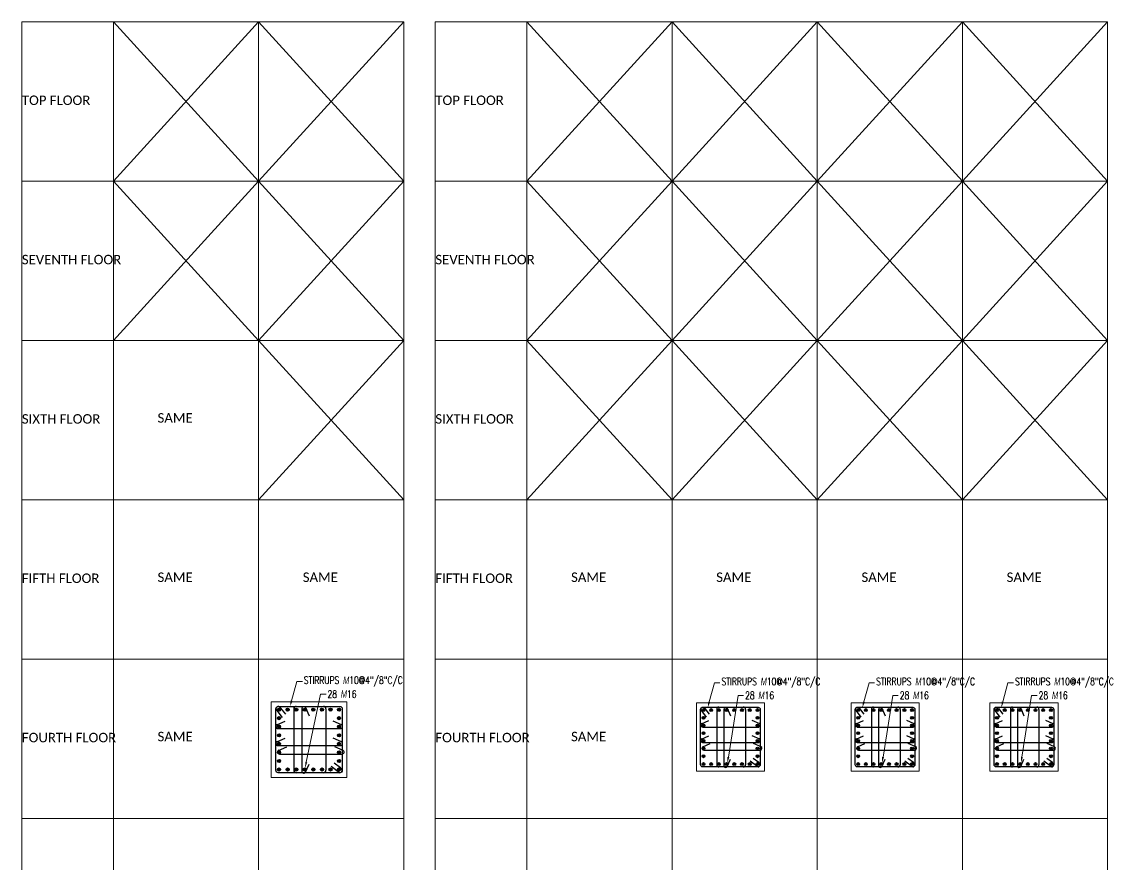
# Model space of a CAD drawing. Header units: inches. Extents: x 0 to 162649, y -36601 to -26324.
# Drawn here: x 144253.5 to 144599.2, y -29340 to -29073 of the extents above; entities that cross this region are included whole.
import ezdxf
from ezdxf import colors
from ezdxf.entities.mleader import LeaderData, LeaderLine
from ezdxf.math import Vec2, Vec3

# ---------------------------------------------------------------- set-up
doc = ezdxf.new("R2010")
doc.units = ezdxf.units.IN
doc.header["$MEASUREMENT"] = 0
for name, color, linetype, lineweight in [('Column', 211, 'Continuous', 9), ('dimention', 1, 'Continuous', 13), ('Line', 31, 'Continuous', 5), ('OL_AR_Text', 140, 'Continuous', 5), ('Rein', 3, 'Continuous', 30), ('Stirrups', 191, 'Continuous', 25), ('TEXT', 7, 'Continuous', 9)]:
    doc.layers.add(name, color=color, linetype=linetype, lineweight=lineweight)
doc.styles.add('1-8 Annotative Text', font='calibri.ttf', dxfattribs={"height": 0.125})
doc.styles.add('DIM', font='simplex.shx', dxfattribs={"width": 0.75})

msp = doc.modelspace()

# ---------------------------------------------------------------- hatches: boundary and pattern name
at = {"layer": 'Rein'}
h = msp.add_hatch(color=256, dxfattribs=at)
h.dxf.hatch_style = 1
h.paths.add_polyline_path([(144335.47, -29291, 1), (144334.47, -29291, 1)])
h = msp.add_hatch(color=256, dxfattribs=at)
h.dxf.hatch_style = 1
h.paths.add_polyline_path([(144338.18, -29291, 1), (144337.18, -29291, 1)])
h = msp.add_hatch(color=256, dxfattribs=at)
h.dxf.hatch_style = 1
h.paths.add_polyline_path([(144340.9, -29291, 1), (144339.9, -29291, 1)])
h = msp.add_hatch(color=256, dxfattribs=at)
h.dxf.hatch_style = 1
h.paths.add_polyline_path([(144343.61, -29291, 1), (144342.61, -29291, 1)])
h = msp.add_hatch(color=256, dxfattribs=at)
h.dxf.hatch_style = 1
h.paths.add_polyline_path([(144346.32, -29291, 1), (144345.32, -29291, 1)])
h = msp.add_hatch(color=256, dxfattribs=at)
h.dxf.hatch_style = 1
h.paths.add_polyline_path([(144349.04, -29291, 1), (144348.04, -29291, 1)])
h = msp.add_hatch(color=256, dxfattribs=at)
h.dxf.hatch_style = 1
h.paths.add_polyline_path([(144351.75, -29291, 1), (144350.75, -29291, 1)])
h = msp.add_hatch(color=256, dxfattribs=at)
h.dxf.hatch_style = 1
h.paths.add_polyline_path([(144354.47, -29291, 1), (144353.47, -29291, 1)])
h = msp.add_hatch(color=256, dxfattribs=at)
h.dxf.hatch_style = 1
h.paths.add_polyline_path([(144469.87, -29291.15, 1), (144468.97, -29291.15, 1)])
h = msp.add_hatch(color=256, dxfattribs=at)
h.dxf.hatch_style = 1
h.paths.add_polyline_path([(144472.31, -29291.15, 1), (144471.41, -29291.15, 1)])
h = msp.add_hatch(color=256, dxfattribs=at)
h.dxf.hatch_style = 1
h.paths.add_polyline_path([(144474.75, -29291.15, 1), (144473.85, -29291.15, 1)])
h = msp.add_hatch(color=256, dxfattribs=at)
h.dxf.hatch_style = 1
h.paths.add_polyline_path([(144477.2, -29291.15, 1), (144476.3, -29291.15, 1)])
h = msp.add_hatch(color=256, dxfattribs=at)
h.dxf.hatch_style = 1
h.paths.add_polyline_path([(144479.64, -29291.15, 1), (144478.74, -29291.15, 1)])
h = msp.add_hatch(color=256, dxfattribs=at)
h.dxf.hatch_style = 1
h.paths.add_polyline_path([(144482.08, -29291.15, 1), (144481.18, -29291.15, 1)])
h = msp.add_hatch(color=256, dxfattribs=at)
h.dxf.hatch_style = 1
h.paths.add_polyline_path([(144484.52, -29291.15, 1), (144483.62, -29291.15, 1)])
h = msp.add_hatch(color=256, dxfattribs=at)
h.dxf.hatch_style = 1
h.paths.add_polyline_path([(144486.97, -29291.15, 1), (144486.07, -29291.15, 1)])
h = msp.add_hatch(color=256, dxfattribs=at)
h.dxf.hatch_style = 1
h.paths.add_polyline_path([(144518.87, -29291.15, 1), (144517.97, -29291.15, 1)])
h = msp.add_hatch(color=256, dxfattribs=at)
h.dxf.hatch_style = 1
h.paths.add_polyline_path([(144521.31, -29291.15, 1), (144520.41, -29291.15, 1)])
h = msp.add_hatch(color=256, dxfattribs=at)
h.dxf.hatch_style = 1
h.paths.add_polyline_path([(144523.75, -29291.15, 1), (144522.85, -29291.15, 1)])
h = msp.add_hatch(color=256, dxfattribs=at)
h.dxf.hatch_style = 1
h.paths.add_polyline_path([(144526.2, -29291.15, 1), (144525.3, -29291.15, 1)])
h = msp.add_hatch(color=256, dxfattribs=at)
h.dxf.hatch_style = 1
h.paths.add_polyline_path([(144528.64, -29291.15, 1), (144527.74, -29291.15, 1)])
h = msp.add_hatch(color=256, dxfattribs=at)
h.dxf.hatch_style = 1
h.paths.add_polyline_path([(144531.08, -29291.15, 1), (144530.18, -29291.15, 1)])
h = msp.add_hatch(color=256, dxfattribs=at)
h.dxf.hatch_style = 1
h.paths.add_polyline_path([(144533.52, -29291.15, 1), (144532.62, -29291.15, 1)])
h = msp.add_hatch(color=256, dxfattribs=at)
h.dxf.hatch_style = 1
h.paths.add_polyline_path([(144535.97, -29291.15, 1), (144535.07, -29291.15, 1)])
h = msp.add_hatch(color=256, dxfattribs=at)
h.dxf.hatch_style = 1
h.paths.add_polyline_path([(144562.87, -29291.15, 1), (144561.97, -29291.15, 1)])
h = msp.add_hatch(color=256, dxfattribs=at)
h.dxf.hatch_style = 1
h.paths.add_polyline_path([(144565.31, -29291.15, 1), (144564.41, -29291.15, 1)])
h = msp.add_hatch(color=256, dxfattribs=at)
h.dxf.hatch_style = 1
h.paths.add_polyline_path([(144567.75, -29291.15, 1), (144566.85, -29291.15, 1)])
h = msp.add_hatch(color=256, dxfattribs=at)
h.dxf.hatch_style = 1
h.paths.add_polyline_path([(144570.2, -29291.15, 1), (144569.3, -29291.15, 1)])
h = msp.add_hatch(color=256, dxfattribs=at)
h.dxf.hatch_style = 1
h.paths.add_polyline_path([(144572.64, -29291.15, 1), (144571.74, -29291.15, 1)])
h = msp.add_hatch(color=256, dxfattribs=at)
h.dxf.hatch_style = 1
h.paths.add_polyline_path([(144575.08, -29291.15, 1), (144574.18, -29291.15, 1)])
h = msp.add_hatch(color=256, dxfattribs=at)
h.dxf.hatch_style = 1
h.paths.add_polyline_path([(144577.52, -29291.15, 1), (144576.62, -29291.15, 1)])
h = msp.add_hatch(color=256, dxfattribs=at)
h.dxf.hatch_style = 1
h.paths.add_polyline_path([(144579.97, -29291.15, 1), (144579.07, -29291.15, 1)])
h = msp.add_hatch(color=256, dxfattribs=at)
h.dxf.hatch_style = 1
h.paths.add_polyline_path([(144335.47, -29293.71, 1), (144334.47, -29293.71, 1)])
h = msp.add_hatch(color=256, dxfattribs=at)
h.dxf.hatch_style = 1
h.paths.add_polyline_path([(144335.47, -29296.43, 1), (144334.47, -29296.43, 1)])
h = msp.add_hatch(color=256, dxfattribs=at)
h.dxf.hatch_style = 1
h.paths.add_polyline_path([(144354.47, -29293.71, 1), (144353.47, -29293.71, 1)])
h = msp.add_hatch(color=256, dxfattribs=at)
h.dxf.hatch_style = 1
h.paths.add_polyline_path([(144354.47, -29296.43, 1), (144353.47, -29296.43, 1)])
h = msp.add_hatch(color=256, dxfattribs=at)
h.dxf.hatch_style = 1
h.paths.add_polyline_path([(144469.87, -29293.59, 1), (144468.97, -29293.59, 1)])
h = msp.add_hatch(color=256, dxfattribs=at)
h.dxf.hatch_style = 1
h.paths.add_polyline_path([(144469.87, -29296.03, 1), (144468.97, -29296.03, 1)])
h = msp.add_hatch(color=256, dxfattribs=at)
h.dxf.hatch_style = 1
h.paths.add_polyline_path([(144486.97, -29293.59, 1), (144486.07, -29293.59, 1)])
h = msp.add_hatch(color=256, dxfattribs=at)
h.dxf.hatch_style = 1
h.paths.add_polyline_path([(144486.97, -29296.03, 1), (144486.07, -29296.03, 1)])
h = msp.add_hatch(color=256, dxfattribs=at)
h.dxf.hatch_style = 1
h.paths.add_polyline_path([(144518.87, -29293.59, 1), (144517.97, -29293.59, 1)])
h = msp.add_hatch(color=256, dxfattribs=at)
h.dxf.hatch_style = 1
h.paths.add_polyline_path([(144518.87, -29296.03, 1), (144517.97, -29296.03, 1)])
h = msp.add_hatch(color=256, dxfattribs=at)
h.dxf.hatch_style = 1
h.paths.add_polyline_path([(144535.97, -29293.59, 1), (144535.07, -29293.59, 1)])
h = msp.add_hatch(color=256, dxfattribs=at)
h.dxf.hatch_style = 1
h.paths.add_polyline_path([(144535.97, -29296.03, 1), (144535.07, -29296.03, 1)])
h = msp.add_hatch(color=256, dxfattribs=at)
h.dxf.hatch_style = 1
h.paths.add_polyline_path([(144562.87, -29293.59, 1), (144561.97, -29293.59, 1)])
h = msp.add_hatch(color=256, dxfattribs=at)
h.dxf.hatch_style = 1
h.paths.add_polyline_path([(144562.87, -29296.03, 1), (144561.97, -29296.03, 1)])
h = msp.add_hatch(color=256, dxfattribs=at)
h.dxf.hatch_style = 1
h.paths.add_polyline_path([(144579.97, -29293.59, 1), (144579.07, -29293.59, 1)])
h = msp.add_hatch(color=256, dxfattribs=at)
h.dxf.hatch_style = 1
h.paths.add_polyline_path([(144579.97, -29296.03, 1), (144579.07, -29296.03, 1)])
h = msp.add_hatch(color=256, dxfattribs=at)
h.dxf.hatch_style = 1
h.paths.add_polyline_path([(144335.47, -29299.14, 1), (144334.47, -29299.14, 1)])
h = msp.add_hatch(color=256, dxfattribs=at)
h.dxf.hatch_style = 1
h.paths.add_polyline_path([(144354.47, -29299.14, 1), (144353.47, -29299.14, 1)])
h = msp.add_hatch(color=256, dxfattribs=at)
h.dxf.hatch_style = 1
h.paths.add_polyline_path([(144469.87, -29298.48, 1), (144468.97, -29298.48, 1)])
h = msp.add_hatch(color=256, dxfattribs=at)
h.dxf.hatch_style = 1
h.paths.add_polyline_path([(144486.97, -29298.48, 1), (144486.07, -29298.48, 1)])
h = msp.add_hatch(color=256, dxfattribs=at)
h.dxf.hatch_style = 1
h.paths.add_polyline_path([(144518.87, -29298.48, 1), (144517.97, -29298.48, 1)])
h = msp.add_hatch(color=256, dxfattribs=at)
h.dxf.hatch_style = 1
h.paths.add_polyline_path([(144535.97, -29298.48, 1), (144535.07, -29298.48, 1)])
h = msp.add_hatch(color=256, dxfattribs=at)
h.dxf.hatch_style = 1
h.paths.add_polyline_path([(144562.87, -29298.48, 1), (144561.97, -29298.48, 1)])
h = msp.add_hatch(color=256, dxfattribs=at)
h.dxf.hatch_style = 1
h.paths.add_polyline_path([(144579.97, -29298.48, 1), (144579.07, -29298.48, 1)])
h = msp.add_hatch(color=256, dxfattribs=at)
h.dxf.hatch_style = 1
h.paths.add_polyline_path([(144335.47, -29301.86, 1), (144334.47, -29301.86, 1)])
h = msp.add_hatch(color=256, dxfattribs=at)
h.dxf.hatch_style = 1
h.paths.add_polyline_path([(144354.47, -29301.86, 1), (144353.47, -29301.86, 1)])
h = msp.add_hatch(color=256, dxfattribs=at)
h.dxf.hatch_style = 1
h.paths.add_polyline_path([(144469.87, -29300.92, 1), (144468.97, -29300.92, 1)])
h = msp.add_hatch(color=256, dxfattribs=at)
h.dxf.hatch_style = 1
h.paths.add_polyline_path([(144469.87, -29303.36, 1), (144468.97, -29303.36, 1)])
h = msp.add_hatch(color=256, dxfattribs=at)
h.dxf.hatch_style = 1
h.paths.add_polyline_path([(144486.97, -29300.92, 1), (144486.07, -29300.92, 1)])
h = msp.add_hatch(color=256, dxfattribs=at)
h.dxf.hatch_style = 1
h.paths.add_polyline_path([(144486.97, -29303.36, 1), (144486.07, -29303.36, 1)])
h = msp.add_hatch(color=256, dxfattribs=at)
h.dxf.hatch_style = 1
h.paths.add_polyline_path([(144518.87, -29300.92, 1), (144517.97, -29300.92, 1)])
h = msp.add_hatch(color=256, dxfattribs=at)
h.dxf.hatch_style = 1
h.paths.add_polyline_path([(144518.87, -29303.36, 1), (144517.97, -29303.36, 1)])
h = msp.add_hatch(color=256, dxfattribs=at)
h.dxf.hatch_style = 1
h.paths.add_polyline_path([(144535.97, -29300.92, 1), (144535.07, -29300.92, 1)])
h = msp.add_hatch(color=256, dxfattribs=at)
h.dxf.hatch_style = 1
h.paths.add_polyline_path([(144535.97, -29303.36, 1), (144535.07, -29303.36, 1)])
h = msp.add_hatch(color=256, dxfattribs=at)
h.dxf.hatch_style = 1
h.paths.add_polyline_path([(144562.87, -29300.92, 1), (144561.97, -29300.92, 1)])
h = msp.add_hatch(color=256, dxfattribs=at)
h.dxf.hatch_style = 1
h.paths.add_polyline_path([(144562.87, -29303.36, 1), (144561.97, -29303.36, 1)])
h = msp.add_hatch(color=256, dxfattribs=at)
h.dxf.hatch_style = 1
h.paths.add_polyline_path([(144579.97, -29300.92, 1), (144579.07, -29300.92, 1)])
h = msp.add_hatch(color=256, dxfattribs=at)
h.dxf.hatch_style = 1
h.paths.add_polyline_path([(144579.97, -29303.36, 1), (144579.07, -29303.36, 1)])
h = msp.add_hatch(color=256, dxfattribs=at)
h.dxf.hatch_style = 1
h.paths.add_polyline_path([(144335.47, -29304.57, 1), (144334.47, -29304.57, 1)])
h = msp.add_hatch(color=256, dxfattribs=at)
h.dxf.hatch_style = 1
h.paths.add_polyline_path([(144354.47, -29304.57, 1), (144353.47, -29304.57, 1)])
h = msp.add_hatch(color=256, dxfattribs=at)
h.dxf.hatch_style = 1
h.paths.add_polyline_path([(144469.87, -29305.81, 1), (144468.97, -29305.81, 1)])
h = msp.add_hatch(color=256, dxfattribs=at)
h.dxf.hatch_style = 1
h.paths.add_polyline_path([(144486.97, -29305.81, 1), (144486.07, -29305.81, 1)])
h = msp.add_hatch(color=256, dxfattribs=at)
h.dxf.hatch_style = 1
h.paths.add_polyline_path([(144518.87, -29305.81, 1), (144517.97, -29305.81, 1)])
h = msp.add_hatch(color=256, dxfattribs=at)
h.dxf.hatch_style = 1
h.paths.add_polyline_path([(144535.97, -29305.81, 1), (144535.07, -29305.81, 1)])
h = msp.add_hatch(color=256, dxfattribs=at)
h.dxf.hatch_style = 1
h.paths.add_polyline_path([(144562.87, -29305.81, 1), (144561.97, -29305.81, 1)])
h = msp.add_hatch(color=256, dxfattribs=at)
h.dxf.hatch_style = 1
h.paths.add_polyline_path([(144579.97, -29305.81, 1), (144579.07, -29305.81, 1)])
h = msp.add_hatch(color=256, dxfattribs=at)
h.dxf.hatch_style = 1
h.paths.add_polyline_path([(144335.47, -29307.28, 1), (144334.47, -29307.28, 1)])
h = msp.add_hatch(color=256, dxfattribs=at)
h.dxf.hatch_style = 1
h.paths.add_polyline_path([(144335.47, -29310, 1), (144334.47, -29310, 1)])
h = msp.add_hatch(color=256, dxfattribs=at)
h.dxf.hatch_style = 1
h.paths.add_polyline_path([(144338.18, -29310, 1), (144337.18, -29310, 1)])
h = msp.add_hatch(color=256, dxfattribs=at)
h.dxf.hatch_style = 1
h.paths.add_polyline_path([(144340.9, -29310, 1), (144339.9, -29310, 1)])
h = msp.add_hatch(color=256, dxfattribs=at)
h.dxf.hatch_style = 1
h.paths.add_polyline_path([(144343.61, -29310, 1), (144342.61, -29310, 1)])
h = msp.add_hatch(color=256, dxfattribs=at)
h.dxf.hatch_style = 1
h.paths.add_polyline_path([(144346.32, -29310, 1), (144345.32, -29310, 1)])
h = msp.add_hatch(color=256, dxfattribs=at)
h.dxf.hatch_style = 1
h.paths.add_polyline_path([(144349.04, -29310, 1), (144348.04, -29310, 1)])
h = msp.add_hatch(color=256, dxfattribs=at)
h.dxf.hatch_style = 1
h.paths.add_polyline_path([(144351.75, -29310, 1), (144350.75, -29310, 1)])
h = msp.add_hatch(color=256, dxfattribs=at)
h.dxf.hatch_style = 1
h.paths.add_polyline_path([(144354.47, -29307.28, 1), (144353.47, -29307.28, 1)])
h = msp.add_hatch(color=256, dxfattribs=at)
h.dxf.hatch_style = 1
h.paths.add_polyline_path([(144354.47, -29310, 1), (144353.47, -29310, 1)])
h = msp.add_hatch(color=256, dxfattribs=at)
h.dxf.hatch_style = 1
h.paths.add_polyline_path([(144469.87, -29308.25, 1), (144468.97, -29308.25, 1)])
h = msp.add_hatch(color=256, dxfattribs=at)
h.dxf.hatch_style = 1
h.paths.add_polyline_path([(144472.31, -29308.25, 1), (144471.41, -29308.25, 1)])
h = msp.add_hatch(color=256, dxfattribs=at)
h.dxf.hatch_style = 1
h.paths.add_polyline_path([(144474.75, -29308.25, 1), (144473.85, -29308.25, 1)])
h = msp.add_hatch(color=256, dxfattribs=at)
h.dxf.hatch_style = 1
h.paths.add_polyline_path([(144477.2, -29308.25, 1), (144476.3, -29308.25, 1)])
h = msp.add_hatch(color=256, dxfattribs=at)
h.dxf.hatch_style = 1
h.paths.add_polyline_path([(144479.64, -29308.25, 1), (144478.74, -29308.25, 1)])
h = msp.add_hatch(color=256, dxfattribs=at)
h.dxf.hatch_style = 1
h.paths.add_polyline_path([(144482.08, -29308.25, 1), (144481.18, -29308.25, 1)])
h = msp.add_hatch(color=256, dxfattribs=at)
h.dxf.hatch_style = 1
h.paths.add_polyline_path([(144484.52, -29308.25, 1), (144483.62, -29308.25, 1)])
h = msp.add_hatch(color=256, dxfattribs=at)
h.dxf.hatch_style = 1
h.paths.add_polyline_path([(144486.97, -29308.25, 1), (144486.07, -29308.25, 1)])
h = msp.add_hatch(color=256, dxfattribs=at)
h.dxf.hatch_style = 1
h.paths.add_polyline_path([(144518.87, -29308.25, 1), (144517.97, -29308.25, 1)])
h = msp.add_hatch(color=256, dxfattribs=at)
h.dxf.hatch_style = 1
h.paths.add_polyline_path([(144521.31, -29308.25, 1), (144520.41, -29308.25, 1)])
h = msp.add_hatch(color=256, dxfattribs=at)
h.dxf.hatch_style = 1
h.paths.add_polyline_path([(144523.75, -29308.25, 1), (144522.85, -29308.25, 1)])
h = msp.add_hatch(color=256, dxfattribs=at)
h.dxf.hatch_style = 1
h.paths.add_polyline_path([(144526.2, -29308.25, 1), (144525.3, -29308.25, 1)])
h = msp.add_hatch(color=256, dxfattribs=at)
h.dxf.hatch_style = 1
h.paths.add_polyline_path([(144528.64, -29308.25, 1), (144527.74, -29308.25, 1)])
h = msp.add_hatch(color=256, dxfattribs=at)
h.dxf.hatch_style = 1
h.paths.add_polyline_path([(144531.08, -29308.25, 1), (144530.18, -29308.25, 1)])
h = msp.add_hatch(color=256, dxfattribs=at)
h.dxf.hatch_style = 1
h.paths.add_polyline_path([(144533.52, -29308.25, 1), (144532.62, -29308.25, 1)])
h = msp.add_hatch(color=256, dxfattribs=at)
h.dxf.hatch_style = 1
h.paths.add_polyline_path([(144535.97, -29308.25, 1), (144535.07, -29308.25, 1)])
h = msp.add_hatch(color=256, dxfattribs=at)
h.dxf.hatch_style = 1
h.paths.add_polyline_path([(144562.87, -29308.25, 1), (144561.97, -29308.25, 1)])
h = msp.add_hatch(color=256, dxfattribs=at)
h.dxf.hatch_style = 1
h.paths.add_polyline_path([(144565.31, -29308.25, 1), (144564.41, -29308.25, 1)])
h = msp.add_hatch(color=256, dxfattribs=at)
h.dxf.hatch_style = 1
h.paths.add_polyline_path([(144567.75, -29308.25, 1), (144566.85, -29308.25, 1)])
h = msp.add_hatch(color=256, dxfattribs=at)
h.dxf.hatch_style = 1
h.paths.add_polyline_path([(144570.2, -29308.25, 1), (144569.3, -29308.25, 1)])
h = msp.add_hatch(color=256, dxfattribs=at)
h.dxf.hatch_style = 1
h.paths.add_polyline_path([(144572.64, -29308.25, 1), (144571.74, -29308.25, 1)])
h = msp.add_hatch(color=256, dxfattribs=at)
h.dxf.hatch_style = 1
h.paths.add_polyline_path([(144575.08, -29308.25, 1), (144574.18, -29308.25, 1)])
h = msp.add_hatch(color=256, dxfattribs=at)
h.dxf.hatch_style = 1
h.paths.add_polyline_path([(144577.52, -29308.25, 1), (144576.62, -29308.25, 1)])
h = msp.add_hatch(color=256, dxfattribs=at)
h.dxf.hatch_style = 1
h.paths.add_polyline_path([(144579.97, -29308.25, 1), (144579.07, -29308.25, 1)])

# ---------------------------------------------------------------- linework, layer by layer
at = {"layer": 'Column'}
for p, q in [((144340.43, -29290), (144340.68, -29290)), ((144474.33, -29290.25), (144474.56, -29290.25)), ((144523.33, -29290.25), (144523.56, -29290.25)), ((144567.33, -29290.25), (144567.56, -29290.25))]:
    msp.add_line(p, q, dxfattribs=at)
for points in [[(144332.47, -29288.5), (144356.47, -29288.5), (144356.47, -29312.5), (144332.47, -29312.5)], [(144467.17, -29288.9), (144488.77, -29288.9), (144488.77, -29310.5), (144467.17, -29310.5)], [(144516.17, -29288.9), (144537.77, -29288.9), (144537.77, -29310.5), (144516.17, -29310.5)], [(144560.17, -29288.9), (144581.77, -29288.9), (144581.77, -29310.5), (144560.17, -29310.5)]]:
    msp.add_lwpolyline(points, close=True, dxfattribs=at)
at = {"layer": 'dimention'}
for p, q in [((144282.47, -29123.5), (144328.47, -29073)), ((144282.47, -29073), (144328.47, -29123.5)), ((144328.47, -29123.5), (144374.47, -29073)), ((144328.47, -29073), (144374.47, -29123.5)), ((144413.47, -29123.5), (144459.47, -29073)), ((144413.47, -29073), (144459.47, -29123.5)), ((144459.47, -29123.5), (144505.47, -29073)), ((144459.47, -29073), (144505.47, -29123.5)), ((144505.47, -29123.5), (144551.47, -29073)), ((144505.47, -29073), (144551.47, -29123.5)), ((144551.47, -29123.5), (144597.47, -29073)), ((144551.47, -29073), (144597.47, -29123.5)), ((144282.47, -29174), (144328.47, -29123.5)), ((144282.47, -29123.5), (144328.47, -29174)), ((144328.47, -29174), (144374.47, -29123.5)), ((144328.47, -29123.5), (144374.47, -29174)), ((144413.47, -29174), (144459.47, -29123.5)), ((144413.47, -29123.5), (144459.47, -29174)), ((144459.47, -29174), (144505.47, -29123.5)), ((144459.47, -29123.5), (144505.47, -29174)), ((144505.47, -29174), (144551.47, -29123.5)), ((144505.47, -29123.5), (144551.47, -29174)), ((144551.47, -29174), (144597.47, -29123.5)), ((144551.47, -29123.5), (144597.47, -29174)), ((144328.47, -29224.5), (144374.47, -29174)), ((144328.47, -29174), (144374.47, -29224.5)), ((144413.47, -29224.5), (144459.47, -29174)), ((144413.47, -29174), (144459.47, -29224.5)), ((144459.47, -29224.5), (144505.47, -29174)), ((144459.47, -29174), (144505.47, -29224.5)), ((144505.47, -29224.5), (144551.47, -29174)), ((144505.47, -29174), (144551.47, -29224.5)), ((144551.47, -29224.5), (144597.47, -29174)), ((144551.47, -29174), (144597.47, -29224.5))]:
    msp.add_line(p, q, dxfattribs=at)
at = {"layer": 'Line'}
for p, q in [((144253.47, -29607), (144253.47, -29073)), ((144253.47, -29073), (144374.47, -29073)), ((144282.47, -29578), (144282.47, -29073)), ((144328.47, -29578), (144328.47, -29073)), ((144374.47, -29607), (144374.47, -29073)), ((144384.47, -29607), (144384.47, -29073)), ((144384.47, -29073), (144597.47, -29073)), ((144413.47, -29578), (144413.47, -29073)), ((144459.47, -29578), (144459.47, -29073)), ((144505.47, -29578), (144505.47, -29073)), ((144551.47, -29578), (144551.47, -29073)), ((144597.47, -29607), (144597.47, -29073)), ((144253.47, -29123.5), (144374.47, -29123.5)), ((144384.47, -29123.5), (144597.47, -29123.5)), ((144253.47, -29174), (144374.47, -29174)), ((144384.47, -29174), (144597.47, -29174)), ((144253.47, -29224.5), (144374.47, -29224.5)), ((144384.47, -29224.5), (144597.47, -29224.5)), ((144253.47, -29275), (144374.47, -29275)), ((144384.47, -29275), (144597.47, -29275)), ((144253.47, -29325.5), (144374.47, -29325.5)), ((144384.47, -29325.5), (144597.47, -29325.5))]:
    msp.add_line(p, q, dxfattribs=at)
at = {"layer": 'Rein'}
for centre, radius in [((144334.97, -29291), 0.5), ((144337.68, -29291), 0.5), ((144340.4, -29291), 0.5), ((144343.11, -29291), 0.5), ((144345.82, -29291), 0.5), ((144348.54, -29291), 0.5), ((144351.25, -29291), 0.5), ((144353.97, -29291), 0.5), ((144469.42, -29291.15), 0.45), ((144471.86, -29291.15), 0.45), ((144474.3, -29291.15), 0.45), ((144476.75, -29291.15), 0.45), ((144479.19, -29291.15), 0.45), ((144481.63, -29291.15), 0.45), ((144484.07, -29291.15), 0.45), ((144486.52, -29291.15), 0.45), ((144518.42, -29291.15), 0.45), ((144520.86, -29291.15), 0.45), ((144523.3, -29291.15), 0.45), ((144525.75, -29291.15), 0.45), ((144528.19, -29291.15), 0.45), ((144530.63, -29291.15), 0.45), ((144533.07, -29291.15), 0.45), ((144535.52, -29291.15), 0.45), ((144562.42, -29291.15), 0.45), ((144564.86, -29291.15), 0.45), ((144567.3, -29291.15), 0.45), ((144569.75, -29291.15), 0.45), ((144572.19, -29291.15), 0.45), ((144574.63, -29291.15), 0.45), ((144577.07, -29291.15), 0.45), ((144579.52, -29291.15), 0.45), ((144334.97, -29293.71), 0.5), ((144334.97, -29296.43), 0.5), ((144353.97, -29293.71), 0.5), ((144353.97, -29296.43), 0.5), ((144469.42, -29293.59), 0.45), ((144469.42, -29296.03), 0.45), ((144486.52, -29293.59), 0.45), ((144486.52, -29296.03), 0.45), ((144518.42, -29293.59), 0.45), ((144518.42, -29296.03), 0.45), ((144535.52, -29293.59), 0.45), ((144535.52, -29296.03), 0.45), ((144562.42, -29293.59), 0.45), ((144562.42, -29296.03), 0.45), ((144579.52, -29293.59), 0.45), ((144579.52, -29296.03), 0.45), ((144334.97, -29299.14), 0.5), ((144353.97, -29299.14), 0.5), ((144469.42, -29298.48), 0.45), ((144486.52, -29298.48), 0.45), ((144518.42, -29298.48), 0.45), ((144535.52, -29298.48), 0.45), ((144562.42, -29298.48), 0.45), ((144579.52, -29298.48), 0.45), ((144334.97, -29301.86), 0.5), ((144353.97, -29301.86), 0.5), ((144469.42, -29300.92), 0.45), ((144469.42, -29303.36), 0.45), ((144486.52, -29300.92), 0.45), ((144486.52, -29303.36), 0.45), ((144518.42, -29300.92), 0.45), ((144518.42, -29303.36), 0.45), ((144535.52, -29300.92), 0.45), ((144535.52, -29303.36), 0.45), ((144562.42, -29300.92), 0.45), ((144562.42, -29303.36), 0.45), ((144579.52, -29300.92), 0.45), ((144579.52, -29303.36), 0.45), ((144334.97, -29304.57), 0.5), ((144353.97, -29304.57), 0.5), ((144469.42, -29305.81), 0.45), ((144486.52, -29305.81), 0.45), ((144518.42, -29305.81), 0.45), ((144535.52, -29305.81), 0.45), ((144562.42, -29305.81), 0.45), ((144579.52, -29305.81), 0.45), ((144334.97, -29307.28), 0.5), ((144334.97, -29310), 0.5), ((144337.68, -29310), 0.5), ((144340.4, -29310), 0.5), ((144343.11, -29310), 0.5), ((144345.82, -29310), 0.5), ((144348.54, -29310), 0.5), ((144351.25, -29310), 0.5), ((144353.97, -29307.28), 0.5), ((144353.97, -29310), 0.5), ((144469.42, -29308.25), 0.45), ((144471.86, -29308.25), 0.45), ((144474.3, -29308.25), 0.45), ((144476.75, -29308.25), 0.45), ((144479.19, -29308.25), 0.45), ((144481.63, -29308.25), 0.45), ((144484.07, -29308.25), 0.45), ((144486.52, -29308.25), 0.45), ((144518.42, -29308.25), 0.45), ((144520.86, -29308.25), 0.45), ((144523.3, -29308.25), 0.45), ((144525.75, -29308.25), 0.45), ((144528.19, -29308.25), 0.45), ((144530.63, -29308.25), 0.45), ((144533.07, -29308.25), 0.45), ((144535.52, -29308.25), 0.45), ((144562.42, -29308.25), 0.45), ((144564.86, -29308.25), 0.45), ((144567.3, -29308.25), 0.45), ((144569.75, -29308.25), 0.45), ((144572.19, -29308.25), 0.45), ((144574.63, -29308.25), 0.45), ((144577.07, -29308.25), 0.45), ((144579.52, -29308.25), 0.45)]:
    msp.add_circle(centre, radius, dxfattribs=at)
at = {"layer": 'Stirrups'}
for p, q in [((144333.97, -29290.84), (144335.97, -29293.5)), ((144335.46, -29290.5), (144336.97, -29292.5)), ((144339.68, -29290.75), (144339.68, -29310.53)), ((144342.18, -29290.75), (144342.18, -29310.6)), ((144343.34, -29290.38), (144344.47, -29293)), ((144349.75, -29290.75), (144349.75, -29310.25)), ((144468.52, -29291), (144470.32, -29293.4)), ((144469.86, -29290.7), (144471.22, -29292.5)), ((144473.66, -29290.92), (144473.66, -29308.73)), ((144475.91, -29290.92), (144475.91, -29308.79)), ((144476.96, -29290.59), (144477.97, -29292.95)), ((144482.72, -29290.92), (144482.72, -29308.47)), ((144517.52, -29291), (144519.32, -29293.4)), ((144518.86, -29290.7), (144520.22, -29292.5)), ((144522.66, -29290.92), (144522.66, -29308.73)), ((144524.91, -29290.92), (144524.91, -29308.79)), ((144525.96, -29290.59), (144526.97, -29292.95)), ((144531.72, -29290.92), (144531.72, -29308.47)), ((144561.52, -29291), (144563.32, -29293.4)), ((144562.86, -29290.7), (144564.22, -29292.5)), ((144566.66, -29290.92), (144566.66, -29308.73)), ((144568.91, -29290.92), (144568.91, -29308.79)), ((144569.96, -29290.59), (144570.97, -29292.95)), ((144575.72, -29290.92), (144575.72, -29308.47)), ((144334.27, -29295.8), (144336.89, -29294.68)), ((144354.75, -29295.8), (144352.14, -29294.68)), ((144468.79, -29295.47), (144471.14, -29294.46)), ((144487.23, -29295.47), (144484.87, -29294.46)), ((144517.79, -29295.47), (144520.14, -29294.46)), ((144536.23, -29295.47), (144533.87, -29294.46)), ((144561.79, -29295.47), (144564.14, -29294.46)), ((144580.23, -29295.47), (144577.87, -29294.46)), ((144334.64, -29296.96), (144354.49, -29296.96)), ((144468.79, -29300.33), (144471.14, -29299.32)), ((144469.12, -29296.52), (144486.99, -29296.52)), ((144487.23, -29300.33), (144484.87, -29299.32)), ((144517.79, -29300.33), (144520.14, -29299.32)), ((144518.12, -29296.52), (144535.99, -29296.52)), ((144536.23, -29300.33), (144533.87, -29299.32)), ((144561.79, -29300.33), (144564.14, -29299.32)), ((144562.12, -29296.52), (144579.99, -29296.52)), ((144580.23, -29300.33), (144577.87, -29299.32)), ((144334.26, -29301.2), (144336.88, -29300.08)), ((144334.63, -29302.37), (144354.49, -29302.37)), ((144334.76, -29303.92), (144337.38, -29302.8)), ((144354.75, -29301.2), (144352.13, -29300.08)), ((144355.25, -29303.92), (144352.63, -29302.8)), ((144469.12, -29301.38), (144486.99, -29301.38)), ((144469.24, -29302.78), (144471.59, -29301.77)), ((144487.68, -29302.78), (144485.32, -29301.77)), ((144518.12, -29301.38), (144535.99, -29301.38)), ((144518.24, -29302.78), (144520.59, -29301.77)), ((144536.68, -29302.78), (144534.32, -29301.77)), ((144562.12, -29301.38), (144579.99, -29301.38)), ((144562.24, -29302.78), (144564.59, -29301.77)), ((144580.68, -29302.78), (144578.32, -29301.77)), ((144335.13, -29305.08), (144354.99, -29305.08)), ((144469.57, -29303.82), (144487.44, -29303.82)), ((144476.96, -29309.03), (144477.97, -29306.67)), ((144486.97, -29307.81), (144485.17, -29306.45)), ((144518.57, -29303.82), (144536.44, -29303.82)), ((144525.96, -29309.03), (144526.97, -29306.67)), ((144535.97, -29307.81), (144534.17, -29306.45)), ((144562.57, -29303.82), (144580.44, -29303.82)), ((144569.96, -29309.03), (144570.97, -29306.67)), ((144579.97, -29307.81), (144578.17, -29306.45)), ((144343.34, -29310.87), (144344.47, -29308.25)), ((144354.13, -29311), (144351.47, -29309)), ((144354.47, -29309.51), (144352.47, -29308)), ((144486.66, -29309.15), (144484.27, -29307.35)), ((144535.66, -29309.15), (144533.27, -29307.35)), ((144579.66, -29309.15), (144577.27, -29307.35))]:
    msp.add_line(p, q, dxfattribs=at)
for points in [[(144334.72, -29290), (144354.22, -29290, -0.414214), (144354.97, -29290.75), (144354.97, -29310.25, -0.414214), (144354.22, -29311), (144334.72, -29311, -0.414214), (144333.97, -29310.25), (144333.97, -29290.75, -0.414214)], [(144469.19, -29290.25), (144486.74, -29290.25, -0.414214), (144487.42, -29290.92), (144487.42, -29308.47, -0.414214), (144486.74, -29309.15), (144469.19, -29309.15, -0.414214), (144468.52, -29308.47), (144468.52, -29290.92, -0.414214)], [(144518.19, -29290.25), (144535.74, -29290.25, -0.414214), (144536.42, -29290.92), (144536.42, -29308.47, -0.414214), (144535.74, -29309.15), (144518.19, -29309.15, -0.414214), (144517.52, -29308.47), (144517.52, -29290.92, -0.414214)], [(144562.19, -29290.25), (144579.74, -29290.25, -0.414214), (144580.42, -29290.92), (144580.42, -29308.47, -0.414214), (144579.74, -29309.15), (144562.19, -29309.15, -0.414214), (144561.52, -29308.47), (144561.52, -29290.92, -0.414214)]]:
    msp.add_lwpolyline(points, format="xyb", close=True, dxfattribs=at)
for centre, radius, start, end in [((144334.74, -29290.81), 0.778, 23.7791, 175.3085), ((144340.29, -29290.61), 0.624, 76.7473, 193.2527), ((144342.8, -29290.7), 0.626, 15.9324, 184.7989), ((144349.15, -29290.61), 0.624, 346.7473, 103.2527), ((144469.22, -29290.98), 0.7, 23.7791, 175.3085), ((144474.21, -29290.79), 0.561, 76.7473, 193.2527), ((144476.47, -29290.88), 0.563, 15.9324, 184.7989), ((144482.18, -29290.79), 0.561, 346.7473, 103.2527), ((144518.22, -29290.98), 0.7, 23.7791, 175.3085), ((144523.21, -29290.79), 0.561, 76.7473, 193.2527), ((144525.47, -29290.88), 0.563, 15.9324, 184.7989), ((144531.18, -29290.79), 0.561, 346.7473, 103.2527), ((144562.22, -29290.98), 0.7, 23.7791, 175.3085), ((144567.21, -29290.79), 0.561, 76.7473, 193.2527), ((144569.47, -29290.88), 0.563, 15.9324, 184.7989), ((144575.18, -29290.79), 0.561, 346.7473, 103.2527), ((144334.58, -29296.34), 0.626, 105.9324, 274.7989), ((144354.44, -29296.34), 0.626, 265.2011, 74.0676), ((144469.07, -29295.95), 0.563, 105.9324, 274.7989), ((144486.94, -29295.95), 0.563, 265.2011, 74.0676), ((144518.07, -29295.95), 0.563, 105.9324, 274.7989), ((144535.94, -29295.95), 0.563, 265.2011, 74.0676), ((144562.07, -29295.95), 0.563, 105.9324, 274.7989), ((144579.94, -29295.95), 0.563, 265.2011, 74.0676), ((144334.58, -29301.74), 0.626, 105.9324, 274.7989), ((144354.44, -29301.74), 0.626, 265.2011, 74.0676), ((144469.07, -29300.82), 0.563, 105.9324, 274.7989), ((144469.52, -29303.26), 0.563, 105.9324, 274.7989), ((144486.94, -29300.82), 0.563, 265.2011, 74.0676), ((144487.39, -29303.26), 0.563, 265.2011, 74.0676), ((144518.07, -29300.82), 0.563, 105.9324, 274.7989), ((144518.52, -29303.26), 0.563, 105.9324, 274.7989), ((144535.94, -29300.82), 0.563, 265.2011, 74.0676), ((144536.39, -29303.26), 0.563, 265.2011, 74.0676), ((144562.07, -29300.82), 0.563, 105.9324, 274.7989), ((144562.52, -29303.26), 0.563, 105.9324, 274.7989), ((144579.94, -29300.82), 0.563, 265.2011, 74.0676), ((144580.39, -29303.26), 0.563, 265.2011, 74.0676), ((144335.08, -29304.46), 0.626, 105.9324, 274.7989), ((144354.94, -29304.46), 0.626, 265.2011, 74.0676), ((144354.15, -29310.22), 0.778, 274.6915, 66.2209), ((144474.21, -29308.6), 0.561, 166.7473, 283.2527), ((144476.47, -29308.75), 0.563, 175.2011, 344.0676), ((144482.18, -29308.6), 0.561, 256.7473, 13.2527), ((144486.68, -29308.45), 0.7, 274.6915, 66.2209), ((144523.21, -29308.6), 0.561, 166.7473, 283.2527), ((144525.47, -29308.75), 0.563, 175.2011, 344.0676), ((144531.18, -29308.6), 0.561, 256.7473, 13.2527), ((144535.68, -29308.45), 0.7, 274.6915, 66.2209), ((144567.21, -29308.6), 0.561, 166.7473, 283.2527), ((144569.47, -29308.75), 0.563, 175.2011, 344.0676), ((144575.18, -29308.6), 0.561, 256.7473, 13.2527), ((144579.68, -29308.45), 0.7, 274.6915, 66.2209), ((144340.29, -29310.39), 0.624, 166.7473, 283.2527), ((144342.8, -29310.55), 0.626, 175.2011, 344.0676), ((144349.15, -29310.39), 0.624, 256.7473, 13.2527)]:
    msp.add_arc(centre, radius, start, end, dxfattribs=at)

# ---------------------------------------------------------------- texts
at = {"layer": 'OL_AR_Text', "char_height": 3, "attachment_point": 1, "style": '1-8 Annotative Text'}
for s, insert in [('TOP FLOOR', (144253.47, -29096.36)), ('TOP FLOOR', (144384.47, -29096.36)), ('SEVENTH FLOOR', (144253.47, -29146.86)), ('SEVENTH FLOOR', (144384.47, -29146.86)), ('SIXTH FLOOR', (144253.47, -29197.36)), ('SAME', (144296.47, -29197.04)), ('SIXTH FLOOR', (144384.47, -29197.36)), ('FIFTH FLOOR', (144253.47, -29247.86)), ('SAME', (144296.47, -29247.54)), ('SAME', (144342.47, -29247.54)), ('FIFTH FLOOR', (144384.47, -29247.86)), ('SAME', (144427.47, -29247.54)), ('SAME', (144473.47, -29247.54)), ('SAME', (144519.47, -29247.54)), ('SAME', (144565.47, -29247.54)), ('FOURTH FLOOR', (144253.47, -29298.36)), ('SAME', (144296.47, -29298.04)), ('FOURTH FLOOR', (144384.47, -29298.36)), ('SAME', (144427.47, -29298.04))]:
    msp.add_mtext_dynamic_manual_height_columns(s, width=432.2308, gutter_width=60, heights=[0], dxfattribs=dict(at, insert=insert))

# ---------------------------------------------------------------- leaders
at = {"layer": 'TEXT'}
ml = msp.add_multileader_mtext('Standard', dxfattribs=at)
ml.set_content('STIRRUPS {\\Fgothici|c0;M}10@4"/8"C/C', color=256, style='DIM')
ml.set_leader_properties(color=1, linetype='ByLayer', lineweight=9)
ml.build(insert=Vec2(0, 0))
ml.multileader.update_dxf_attribs({"text_right_attachment_type": 2, "dogleg_length": 0.25, "arrow_head_size": 1.88, "scale": 40})
ctx = ml.context
ctx.base_point, ctx.scale, ctx.char_height, ctx.arrow_head_size, ctx.landing_gap_size, ctx.plane_origin = Vec3(144342.35, -29282.09), 40, 2.3438, 1.88, 0.469, Vec3(144398.16, -29287.74)
ctx.right_attachment = 2
notes = []
notes.append((ctx, [(0, (1, 1, 0), (144340.59, -29282.09), (1, 0), 1.76, [(0, [(144338.46, -29290)], 0, [])])]))
ctx.mtext.insert, ctx.mtext.flow_direction = Vec3(144342.82, -29280.52), 5
ml = msp.add_multileader_mtext('Standard', dxfattribs=at)
ml.set_content('STIRRUPS {\\Fgothici|c0;M}10@4"/8"C/C', color=256, style='DIM')
ml.set_leader_properties(color=1, linetype='ByLayer', lineweight=9)
ml.build(insert=Vec2(0, 0))
ml.multileader.update_dxf_attribs({"text_right_attachment_type": 2, "dogleg_length": 0.25, "arrow_head_size": 1.88, "scale": 40})
ctx = ml.context
ctx.base_point, ctx.scale, ctx.char_height, ctx.arrow_head_size, ctx.landing_gap_size, ctx.plane_origin = Vec3(144474.65, -29282.49), 40, 2.3438, 1.88, 0.469, Vec3(144530.46, -29288.14)
ctx.right_attachment = 2
notes.append((ctx, [(0, (1, 1, 0), (144472.89, -29282.49), (1, 0), 1.76, [(0, [(144470.76, -29290.4)], 0, [])])]))
ctx.mtext.insert, ctx.mtext.flow_direction = Vec3(144475.12, -29280.92), 5
ml = msp.add_multileader_mtext('Standard', dxfattribs=at)
ml.set_content('STIRRUPS {\\Fgothici|c0;M}10@4"/8"C/C', color=256, style='DIM')
ml.set_leader_properties(color=1, linetype='ByLayer', lineweight=9)
ml.build(insert=Vec2(0, 0))
ml.multileader.update_dxf_attribs({"text_right_attachment_type": 2, "dogleg_length": 0.25, "arrow_head_size": 1.88, "scale": 40})
ctx = ml.context
ctx.base_point, ctx.scale, ctx.char_height, ctx.arrow_head_size, ctx.landing_gap_size, ctx.plane_origin = Vec3(144523.65, -29282.49), 40, 2.3438, 1.88, 0.469, Vec3(144579.46, -29288.14)
ctx.right_attachment = 2
notes.append((ctx, [(0, (1, 1, 0), (144521.89, -29282.49), (1, 0), 1.76, [(0, [(144519.76, -29290.4)], 0, [])])]))
ctx.mtext.insert, ctx.mtext.flow_direction = Vec3(144524.12, -29280.92), 5
ml = msp.add_multileader_mtext('Standard', dxfattribs=at)
ml.set_content('STIRRUPS {\\Fgothici|c0;M}10@4"/8"C/C', color=256, style='DIM')
ml.set_leader_properties(color=1, linetype='ByLayer', lineweight=9)
ml.build(insert=Vec2(0, 0))
ml.multileader.update_dxf_attribs({"text_right_attachment_type": 2, "dogleg_length": 0.25, "arrow_head_size": 1.88, "scale": 40})
ctx = ml.context
ctx.base_point, ctx.scale, ctx.char_height, ctx.arrow_head_size, ctx.landing_gap_size, ctx.plane_origin = Vec3(144567.65, -29282.49), 40, 2.3438, 1.88, 0.469, Vec3(144623.46, -29288.14)
ctx.right_attachment = 2
notes.append((ctx, [(0, (1, 1, 0), (144565.89, -29282.49), (1, 0), 1.76, [(0, [(144563.76, -29290.4)], 0, [])])]))
ctx.mtext.insert, ctx.mtext.flow_direction = Vec3(144568.12, -29280.92), 5
ml = msp.add_multileader_mtext('Standard', dxfattribs=at)
ml.set_content('28 {\\Fgothici|c0;M}16', color=256, style='DIM')
ml.set_leader_properties(color=1, linetype='ByLayer', lineweight=9)
ml.build(insert=Vec2(0, 0))
ml.multileader.update_dxf_attribs({"text_right_attachment_type": 2, "dogleg_length": 0.25, "arrow_head_size": 1.88, "scale": 40})
ctx = ml.context
ctx.base_point, ctx.scale, ctx.char_height, ctx.arrow_head_size, ctx.landing_gap_size, ctx.plane_origin = Vec3(144349.85, -29286.09), 40, 2.3438, 1.88, 0.469, Vec3(144405.66, -29291.74)
ctx.right_attachment = 2
notes.append((ctx, [(0, (1, 1, 0), (144348.09, -29286.09), (1, 0), 1.76, [(0, [(144343.2, -29309.51)], 0, [])])]))
ctx.mtext.insert, ctx.mtext.flow_direction = Vec3(144350.32, -29284.91), 5
ml = msp.add_multileader_mtext('Standard', dxfattribs=at)
ml.set_content('28 {\\Fgothici|c0;M}16', color=256, style='DIM')
ml.set_leader_properties(color=1, linetype='ByLayer', lineweight=9)
ml.build(insert=Vec2(0, 0))
ml.multileader.update_dxf_attribs({"text_right_attachment_type": 2, "dogleg_length": 0.25, "arrow_head_size": 1.88, "scale": 40})
ctx = ml.context
ctx.base_point, ctx.scale, ctx.char_height, ctx.arrow_head_size, ctx.landing_gap_size, ctx.plane_origin = Vec3(144482.15, -29286.49), 40, 2.3438, 1.88, 0.469, Vec3(144537.96, -29292.14)
ctx.right_attachment = 2
notes.append((ctx, [(0, (1, 1, 0), (144480.39, -29286.49), (1, 0), 1.76, [(0, [(144477.02, -29307.89)], 0, [])])]))
ctx.mtext.insert, ctx.mtext.flow_direction = Vec3(144482.62, -29285.31), 5
ml = msp.add_multileader_mtext('Standard', dxfattribs=at)
ml.set_content('28 {\\Fgothici|c0;M}16', color=256, style='DIM')
ml.set_leader_properties(color=1, linetype='ByLayer', lineweight=9)
ml.build(insert=Vec2(0, 0))
ml.multileader.update_dxf_attribs({"text_right_attachment_type": 2, "dogleg_length": 0.25, "arrow_head_size": 1.88, "scale": 40})
ctx = ml.context
ctx.base_point, ctx.scale, ctx.char_height, ctx.arrow_head_size, ctx.landing_gap_size, ctx.plane_origin = Vec3(144531.15, -29286.49), 40, 2.3438, 1.88, 0.469, Vec3(144586.96, -29292.14)
ctx.right_attachment = 2
notes.append((ctx, [(0, (1, 1, 0), (144529.39, -29286.49), (1, 0), 1.76, [(0, [(144526.02, -29307.89)], 0, [])])]))
ctx.mtext.insert, ctx.mtext.flow_direction = Vec3(144531.62, -29285.31), 5
ml = msp.add_multileader_mtext('Standard', dxfattribs=at)
ml.set_content('28 {\\Fgothici|c0;M}16', color=256, style='DIM')
ml.set_leader_properties(color=1, linetype='ByLayer', lineweight=9)
ml.build(insert=Vec2(0, 0))
ml.multileader.update_dxf_attribs({"text_right_attachment_type": 2, "dogleg_length": 0.25, "arrow_head_size": 1.88, "scale": 40})
ctx = ml.context
ctx.base_point, ctx.scale, ctx.char_height, ctx.arrow_head_size, ctx.landing_gap_size, ctx.plane_origin = Vec3(144575.15, -29286.49), 40, 2.3438, 1.88, 0.469, Vec3(144630.96, -29292.14)
ctx.right_attachment = 2
notes.append((ctx, [(0, (1, 1, 0), (144573.39, -29286.49), (1, 0), 1.76, [(0, [(144570.02, -29307.89)], 0, [])])]))
ctx.mtext.insert, ctx.mtext.flow_direction = Vec3(144575.62, -29285.31), 5
for ctx, leaders in notes:
    for number, flags, end, landing, length, lines in leaders:
        leader = LeaderData()
        leader.index, (leader.has_last_leader_line, leader.has_dogleg_vector, leader.attachment_direction) = number, flags
        leader.last_leader_point, leader.dogleg_vector, leader.dogleg_length = Vec3(end), Vec3(landing), length
        for number, points, colour, breaks in lines:
            line = LeaderLine()
            line.index, line.vertices, line.color, line.breaks = number, Vec3.list(points), colors.encode_raw_color(colour), breaks
            leader.lines.append(line)
        ctx.leaders.append(leader)

doc.saveas('drawing.dxf')
